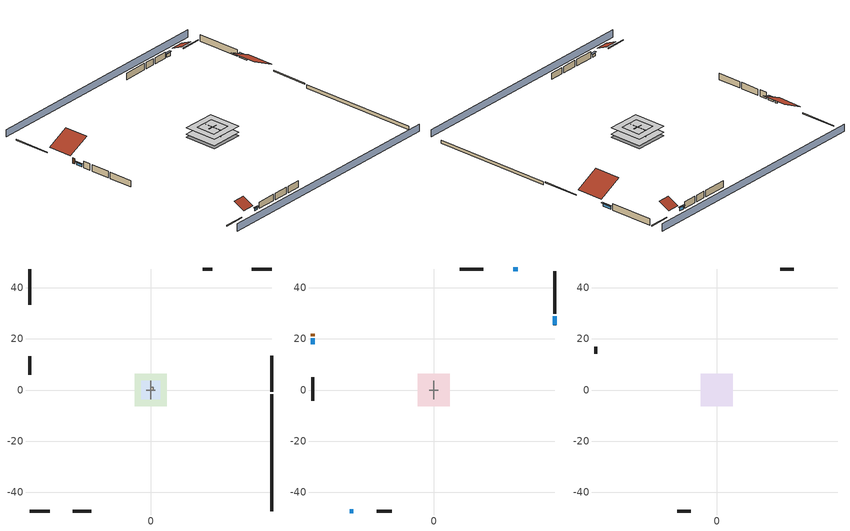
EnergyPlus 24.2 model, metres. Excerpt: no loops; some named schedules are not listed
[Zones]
central ac and furnace airloop ret air zone
 floor adiabatic (AdiabaticConst): 0,0 0,1 1,1 1,0 z0
 wall adiabatic (AdiabaticConst): 0,1 0,0 1,0 1,1 0,1 z0:1
 ceiling adiabatic (AdiabaticConst): 1,0 1,1 0,1 0,0 z1
crawlspace - vented
 floor foundation (Slab2 construction): -6.28,-6.28 -6.28,6.28 6.28,6.28 6.28,-6.28 z-0.91
 wall outside (RimJoist1 construction): 47.3,-0.65 47.3,13.4 z0.3:0.61
 wall outside (RimJoist2 construction): -47.3,-47.3 -39.5,-47.3 z0.3:0.61
 wall outside (RimJoist3 construction): -47.3,47.3 -47.3,33.25 z0.3:0.61
 wall outside (RimJoist4 construction): 47.3,47.3 39.5,47.3 z0.3:0.61
 wall foundation (FoundationWall1 construction): 47.3,-47.3 47.3,-1.58 z-0.91:0.3
garage
 floor foundation (Slab1 construction): -3.66,-3.66 -3.66,3.66 3.66,3.66 3.66,-3.66 z0
 wall outside (Wall1 construction): -30.52,-47.3 -23.2,-47.3 z0.3:2.74
 wall outside (Wall12 construction): 23.97,47.3 20.31,47.3 z0.3:2.74
 wall outside (Wall2 construction): -47.3,13.25 -47.3,5.93 z0.3:2.74
 wall to conditioned space (Wall5 construction Reversed): 0,-3.66 0,3.66 z0.3:2.74
 wall to conditioned space (Wall6 construction Reversed): 1.83,0 -1.83,0 z0.3:2.74
conditioned space
 floor to crawlspace - vented (Floor2 construction): -6.28,-6.28 -6.28,6.28 6.28,6.28 6.28,-6.28 z0.3
 wall outside (AdiabaticWallConstruction 1): -47.3,22 -47.3,21.09 z0.3:2.34
 wall outside (AdiabaticWallConstruction): 47.3,25.41 47.3,28.86 z0.3:1.46; -32.91,-47.3 -31.45,-47.3 z0.3:1.28; -47.3,20.16 -47.3,17.85 z0.3:1.34; 32.91,47.3 31.08,47.3 z0.3:1.52
 wall outside (Wall3 construction): 47.3,29.79 47.3,46.37 z0.3:2.74
 wall outside (Wall4 construction): -22.27,-47.3 -16.39,-47.3 z0.3:2.74
 wall outside (Wall7 construction): -47.3,5 -47.3,-4.16 z0.3:2.74
 wall outside (Wall8 construction): 19.39,47.3 10.17,47.3 z0.3:2.74
 window (WindowConstruction): 47.3,25.41 47.3,28.86 z0.3:1.46
 window (WindowConstruction 1): -32.91,-47.3 -31.45,-47.3 z0.3:1.28
 window (WindowConstruction 2): -47.3,20.16 -47.3,17.85 z0.3:1.34
 window (WindowConstruction 3): 32.91,47.3 31.08,47.3 z0.3:1.52
 door (Door): -47.3,22 -47.3,21.09 z0.3:2.34
attic - vented
 floor to garage (Floor1 construction): -3.66,-3.66 -3.66,3.66 3.66,3.66 3.66,-3.66 z2.74
 floor to conditioned space (Floor3 construction Reversed): -6.28,-6.28 -6.28,6.28 6.28,6.28 6.28,-6.28 z2.74
 wall outside (Wall10 construction): 30.16,47.3 24.9,47.3 z0.3:2.74
 wall outside (Wall11 construction): -47.3,16.92 -47.3,14.18 z0.3:2.74
 wall outside (Wall9 construction): -15.46,-47.3 -10.21,-47.3 z0.3:2.74
 roof outside (Roof1 construction): 47.3,24.48,2.74 38.22,24.48,7.29 38.22,14.33,7.29 47.3,14.33,2.74
 roof outside (Roof2 construction): -33.83,-47.3,2.74 -33.83,-43.07,4.86 -38.57,-43.07,4.86 -38.57,-47.3,2.74
 roof outside (Roof3 construction): 33.83,47.3,2.74 33.83,43.07,4.86 38.57,43.07,4.86 38.57,47.3,2.74
 roof outside (Roof4 construction): -47.3,22.93,2.74 -38.9,22.93,6.94 -38.9,32.32,6.94 -47.3,32.32,2.74
shading: 47.3,51.88 -47.3,51.88 / -47.3,-51.88 47.3,-51.88 z0:2.74; 47.3,29.16 47.3,25.11 47.91,25.11 47.91,29.16 z1.77; -31.14,-47.3 -33.21,-47.3 -33.21,-47.91 -31.14,-47.91 z1.58; -47.3,17.54 -47.3,20.46 -47.91,20.46 -47.91,17.54 z1.65; 30.78,47.3 33.21,47.3 33.21,47.91 30.78,47.91 z1.83
[Building]
Building 1: Terrain=Suburbs
[Site:Location]
Portland Intl Arpt_OR: Latitude {deg}=45.59; Longitude {deg}=-122.6; Time Zone {hr}=-8; Elevation {m}=33; Keep Site Location Information=Yes
[Site:GroundTemperature:Shallow]
10.2558, 8.96328, 8.85977, 9.47314, 11.9355, 14.3863, 16.5111, 17.8571, 17.9714, 16.8767, 14.8061, 12.4304
[Site:WaterMainsTemperature]
Calculation Method=Schedule; Temperature Schedule=mains temperature schedule
[Material] Roughness=Rough; Thermal Absorptance=0.9
Name | Thickness {m} | Conductivity {W/m-K} | Density {kg/m3} | Specific Heat {J/kg-K} | Solar Absorptance | Visible Absorptance
asphalt or fiberglass shingles | 0.00635 | 0.162714 | 1121.4 | 1465.45 | 0.85 | 0.85
ceiling loosefill ins | 0.254 | 0.0480833 | 16.02 | 1046.75 | 0.7 | 0.7
ceiling stud and cavity | 0.1397 | 1.39189 | 65.682 | 1177.47 | 0.7 | 0.7
ceiling stud and cavity 1 | 0.1397 | 0.104117 | 65.682 | 1177.47 | 0.7 | 0.7
concrete 4.0 in. | 0.1016 | 1.803125 | 2242.8 | 837.4 | 0.7 | 0.7
concrete 8.0 in. | 0.2032 | 1.803125 | 2242.8 | 837.4 | 0.7 | 0.7
door material | 0.04445 | 0.0612267 | 512.64 | 1214.23 | 0.7 | 0.7
floor covering | 0.0127 | 0.0433444 | 54.468 | 1339.84 | 0.6 | 0.6
floor rigid ins | 0.051816 | 0.029427 | 32.04 | 1214.23 | 0.7 | 0.7
floor stud and cavity | 0.1397 | 0.0972396 | 92.3553 | 1139.71 | 0.7 | 0.7
furniture material conditioned space 1; furniture material garage 1 | 0.1524 | 0.115458 | 640.8 | 1214.23 | 0.6 | 0.6
gypsum board | 0.0127 | 0.160291 | 801 | 837.4 | 0.6 | 0.6
osb sheathing 0.5 in. | 0.0127 | 0.115458 | 512.64 | 1214.23 | 0.6 | 0.6
osb sheathing 0.5 in. 1; osb sheathing 0.5 in. 2; osb sheathing 0.5 in. 3 | 0.0127 | 0.115458 | 512.64 | 1214.23 | 0.7 | 0.7
osb sheathing 0.75 in. | 0.01905 | 0.115458 | 512.64 | 1214.23 | 0.7 | 0.7
rim joist stud and cavity | 0.0508 | 0.178688 | 50.32683 | 1063.81 | 0.6 | 0.6
roof rigid ins | 0.00281632 | 0.029427 | 32.04 | 1214.23 | 0.7 | 0.7
soil 0.5 in. | 0.0127 | 1.9041 | 1842.3 | 418.7 | 0.7 | 0.7
wall rigid ins | 0.512978 | 0.029427 | 32.04 | 1214.23 | 0.7 | 0.7
wall stud and cavity | 0.1397 | 0.727959 | 139.0536 | 1170.24 | 0.6 | 0.6
wall stud and cavity 1 | 0.1397 | 0.0951301 | 139.0536 | 1170.24 | 0.7 | 0.7
wall stud and cavity 2 | 0.1397 | 0.0856282 | 139.0536 | 1170.24 | 0.7 | 0.7
wall stud and cavity 3 | 0.0889 | 0.380278 | 52.3479 | 1209.89 | 0.7 | 0.7
wall stud and cavity 4 | 0.0889 | 0.391764 | 83.0341 | 1211.67 | 0.7 | 0.7
wood siding | 0.0254 | 0.102417 | 544.68 | 1172.36 | 0.85 | 0.85
wood siding 1; wood siding 2 | 0.0254 | 0.102417 | 544.68 | 1172.36 | 0.7 | 0.7
[Material:NoMass]
Adiabatic: Roughness=Rough; Thermal Resistance {m2-K/W}=176.1; Thermal Absorptance=0.9; Solar Absorptance=0.7; Visible Absorptance=0.7
[WindowMaterial:SimpleGlazingSystem]
WindowMaterial: U-Factor {W/m2-K}=2.78222; Solar Heat Gain Coefficient=0.56
[Construction]
AdiabaticConst: Adiabatic
AdiabaticWallConstruction: wood siding 1, wall rigid ins, wall stud and cavity 3, gypsum board
AdiabaticWallConstruction 1: wood siding 2, wall rigid ins, wall stud and cavity 3, gypsum board
Door: door material
Floor1 construction: ceiling stud and cavity
Floor2 construction: floor stud and cavity, floor rigid ins, osb sheathing 0.75 in., floor covering
Floor3 construction Reversed: gypsum board, ceiling stud and cavity 1, ceiling loosefill ins
FoundationWall1 construction: concrete 8.0 in.
furniture construction conditioned space 1: furniture material conditioned space 1
furniture construction garage 1: furniture material garage 1
PartitionWallConstruction: gypsum board, wall stud and cavity 4, gypsum board
RimJoist1 construction; RimJoist2 construction; RimJoist3 construction; RimJoist4 construction: wood siding, rim joist stud and cavity
Roof1 construction; Roof2 construction; Roof3 construction; Roof4 construction: asphalt or fiberglass shingles, roof rigid ins, osb sheathing 0.5 in.
Slab1 construction: concrete 4.0 in.
Slab2 construction: soil 0.5 in.
Wall1 construction; Wall2 construction: wood siding, osb sheathing 0.5 in. 1, wall stud and cavity
Wall10 construction; Wall11 construction; Wall12 construction; Wall9 construction: wood siding, osb sheathing 0.5 in. 3, wall stud and cavity
Wall3 construction; Wall4 construction: wood siding, osb sheathing 0.5 in. 1, wall stud and cavity 1, gypsum board
Wall5 construction Reversed: gypsum board, wall stud and cavity 2, osb sheathing 0.5 in. 2
Wall6 construction Reversed: gypsum board, wall stud and cavity 2, osb sheathing 0.5 in. 3
Wall7 construction; Wall8 construction: wood siding, osb sheathing 0.5 in. 3, wall stud and cavity 1, gypsum board
WindowConstruction; WindowConstruction 1; WindowConstruction 2; WindowConstruction 3: WindowMaterial
[Zone] Multiplier=1
Name | Volume {m3} | Part of Total Floor Area
attic - vented | 228.873 | Yes
central ac and furnace airloop ret air zone | 1 | No
conditioned space | 384.656 | Yes
crawlspace - vented | 192.328 | Yes
garage | 130.484 | Yes
[Space]
Name | Zone | Volume {m3} | Space Type
attic - vented 1 | attic - vented | 228.873
central ac and furnace airloop ret air space | central ac and furnace airloop ret air zone |  | Plenum Space Type
conditioned space 1 | conditioned space | 384.656
crawlspace - vented 1 | crawlspace - vented | 192.328
garage 1 | garage | 130.484
[ZoneInfiltration:EffectiveLeakageArea] Schedule=Always On Discrete
Name | Zone or Space | Effective Air Leakage Area {cm2} | Stack Coefficient | Wind Coefficient
infil attic - vented 1 | attic - vented 1 | 7041.35 | 0.000226005 | 3.83144e-05
infil garage 1 | garage 1 | 190.286 | 0.000129147 | 4.64657e-05
[ZoneMixing] Schedule=Always On Continuous; Design Flow Rate Calculation Method=Flow/Zone; Design Flow Rate {m3/s}=0
Name | Zone or Space | Source Zone or Space
whole house fan mix | attic - vented | conditioned space
central ac and furnace airloop_0 ZoneMixDZToCond mix | conditioned space | crawlspace - vented
central ac and furnace airloop_0 ZoneMixCondToDZ mix | crawlspace - vented | conditioned space
[SpaceList]
Plenum Space Type: central ac and furnace airloop ret air space
[OtherEquipment] Design Level Calculation Method=EquipmentLevel
Name | Fuel Type | Zone or ZoneList or Space or SpaceList | Schedule | Design Level {W} | Fraction Latent | Fraction Radiant | Fraction Lost
central ac and furnace airloop_0 RetCondToRP; central ac and furnace airloop_0 RetSensLkToRP | None | central ac and furnace airloop ret air space | Always On Discrete | 0 | 0 | 0 | 0
central ac and furnace airloop_0 RetLatLkToRP | None | central ac and furnace airloop ret air space | Always On Discrete | 0 | 1 | 0 | 0
central ac and furnace airloop_0 SupCondToLv; central ac and furnace airloop_0 SupSensLkToCond; mech vent house fan sensible load | None | conditioned space 1 | Always On Discrete | 0 | 0 | 0 | 0
central ac and furnace airloop_0 SupLatLkToCond; mech vent house fan latent load | None | conditioned space 1 | Always On Discrete | 0 | 1 | 0 | 0
clothes dryer 1 | Electricity | conditioned space 1 | clothes_dryer | 0 | 0.015 | 0.081 | 0.85
cooking range 1 | Electricity | conditioned space 1 | cooking_range | 0 | 0.08 | 0.432 | 0.2
general water use latent | None | conditioned space 1 | general water use schedule | 44.1266 | 1 | 0 | 0
general water use sensible | None | conditioned space 1 | general water use schedule | -43.4886 | 0 | 0.6 | 0
central ac and furnace airloop_0 RetCondToDZ; central ac and furnace airloop_0 SupCondToDZ; central ac and furnace airloop_0 SupSensLkToDZ | None | crawlspace - vented 1 | Always On Discrete | 0 | 0 | 0 | 0
central ac and furnace airloop_0 SupLatLkToDZ | None | crawlspace - vented 1 | Always On Discrete | 0 | 1 | 0 | 0
water heater energy adjustment1 | Electricity | garage 1 | Always On Discrete | 0.01 | 0 | 0 | 1
water heater lat | None | garage 1 | Always On Discrete | 0 | 1 | 0 | 0
water heater sens | None | garage 1 | Always On Discrete | 0 | 0 | 0 | 0
[SurfaceProperty:IncidentSolarMultiplier] Incident Solar Multiplier=1; Incident Solar Multiplier Schedule=trans schedule winter=0.85 summer=0.7
Window1; Window2; Window3; Window4
[InternalMass]
Name | Construction | Zone or ZoneList | Space or SpaceList | Surface Area {m2}
furniture mass conditioned space 1 | furniture construction conditioned space 1 | conditioned space | conditioned space 1 | 63.09974
partition wall mass | PartitionWallConstruction | conditioned space | conditioned space 1 | 157.749
furniture mass garage 1 | furniture construction garage 1 | garage | garage 1 | 5.35122
[Lights] Design Level Calculation Method=LightingLevel; Return Air Fraction=0; Fraction Radiant=0.6; Fraction Visible=0.2; Fraction Replaceable=1
Name | Zone or ZoneList or Space or SpaceList | Schedule | Lighting Level {W}
interior lighting | conditioned space 1 | lighting_interior | 228.522
garage lighting | garage 1 | lighting_garage | 8.01148
[People]
occupants: Zone or ZoneList or Space or SpaceList=conditioned space 1; Number of People Schedule=occupants; Number of People Calculation Method=People; Number of People=2; Fraction Radiant=0.314171; Sensible Heat Fraction=0.56303; Activity Level Schedule=occupants activity schedule; Carbon Dioxide Generation Rate {m3/s-W}=0; Enable ASHRAE 55 Comfort Warnings=No; Mean Radiant Temperature Calculation Type=EnclosureAveraged
[ElectricEquipment] Design Level Calculation Method=EquipmentLevel
Name | Zone or ZoneList or Space or SpaceList | Schedule | Design Level {W} | Fraction Latent | Fraction Radiant | Fraction Lost
clothes dryer | conditioned space 1 | clothes_dryer | 4216.26 | 0.015 | 0.081 | 0.85
clothes washer | conditioned space 1 | clothes_washer | 733.116 | 0.03 | 0.162 | 0.7
cooking range | conditioned space 1 | cooking_range | 1204.66 | 0.08 | 0.432 | 0.2
dishwasher | conditioned space 1 | dishwasher | 425.146 | 0.3 | 0.18 | 0.4
fridge | conditioned space 1 | fridge schedule | 54.7945 | 0 | 0.6 | 0
mech vent bath fan 0 | conditioned space 1 | mech vent bath fan 0 schedule | 30 | 0 | 0 | 1
mech vent house fan | conditioned space 1 | mech vent house fan schedule | 0 | 0 | 0 | 1
mech vent house fan cfis | conditioned space 1 | mech vent house fan cfis schedule | 0 | 0 | 0 | 0
mech vent range fan 0 | conditioned space 1 | mech vent range fan 0 schedule | 30 | 0 | 0 | 1
misc plug loads | conditioned space 1 | plug_loads_other | 318.837 | 0.021 | 0.558 | 0.049
misc tv | conditioned space 1 | plug_loads_tv | 383.274 | 0 | 0.6 | 0
whole house fan | conditioned space 1 | Always On Discrete | 0 | 0 | 0 | 1
fridge 1 | garage 1 | fridge schedule 1 | 239.242 | 0 | 0.6 | 0
[ZoneInfiltration:DesignFlowRate] Schedule=Always On Discrete
Name | Zone or ZoneList or Space or SpaceList | Design Flow Rate Calculation Method | Design Flow Rate {m3/s} | Air Changes per Hour {1/hr} | Constant Term Coefficient | Temperature Term Coefficient | Velocity Term Coefficient | Velocity Squared Term Coefficient
infil flow; natural vent flow; whole house fan flow | conditioned space 1 | Flow/Zone | 0
crawlspace_vented 1 duct leakage imbalance infil flow | crawlspace - vented 1 | Flow/Zone | 0
infil crawlspace - vented 1 | crawlspace - vented 1 | AirChanges/Hour |  | 2.6013 | 1 | 0 | 0 | 0
[SurfaceProperty:ExposedFoundationPerimeter] Exposed Perimeter Calculation Method=TotalExposedPerimeter
Name | Total Exposed Perimeter {m}
Slab2 | 45.72
Slab1 | 18.288
[AvailabilityManager:Scheduled]
central ac and furnace airloop Availability Manager: Schedule=Always On Discrete
[AirLoopHVAC:ReturnPlenum]
Air Loop HVAC Return Plenum 1: Zone=central ac and furnace airloop ret air zone
[WaterUse:Equipment]
dishwasher: Peak Flow Rate {m3/s}=5.50267e-06; Flow Rate Fraction Schedule=hot_water_dishwasher
[Foundation:Kiva] Wall Depth Below Slab {m}=0.2032
Name | Initial Indoor Air Temperature {C} | Wall Height Above Grade {m}
Foundation Kiva 1 | 13.4258 | 0.1016
Foundation Kiva 2 | 8.58325 | 0.3048
[Foundation:Kiva:Settings]
Soil Conductivity {W/m-K}=1.9041; Soil Density {kg/m3}=1842.3; Soil Specific Heat {J/kg-K}=418.7; Ground Solar Absorptivity=0.9; Ground Thermal Absorptivity=0.9; Ground Surface Roughness {m}=0.03; Far-Field Width {m}=40; Deep-Ground Boundary Condition=ZeroFlux; Deep-Ground Depth {m}=40; Minimum Cell Dimension {m}=0.2; Maximum Cell Growth Coefficient=3; Simulation Timestep=Timestep
[Exterior:Lights]
exterior lighting: Schedule=exterior lighting schedule; Design Level {W}=7.09205
[EnergyManagementSystem:GlobalVariable]
central_ac_and_furnace_airloop_0_DuctImbalLkExhFanEquivCond
central_ac_and_furnace_airloop_0_DuctImbalLkExhFanEquivDZ
central_ac_and_furnace_airloop_0_DuctImbalLkSupFanEquivCond
central_ac_and_furnace_airloop_0_DuctImbalLkSupFanEquivDZ
central_ac_and_furnace_airloop_0_DZ_T
central_ac_and_furnace_airloop_0_DZ_W
central_ac_and_furnace_airloop_0_RetCondToDZ
central_ac_and_furnace_airloop_0_RetCondToRP
central_ac_and_furnace_airloop_0_RetLatLkToRP
central_ac_and_furnace_airloop_0_RetSensLkToRP
central_ac_and_furnace_airloop_0_SupCondToDZ
central_ac_and_furnace_airloop_0_SupCondToLv
central_ac_and_furnace_airloop_0_SupLatLkToCond
central_ac_and_furnace_airloop_0_SupLatLkToDZ
central_ac_and_furnace_airloop_0_SupSensLkToCond
central_ac_and_furnace_airloop_0_SupSensLkToDZ
central_ac_and_furnace_airloop_0_ZoneMixCondToDZ
central_ac_and_furnace_airloop_0_ZoneMixDZToCond
central_ac_and_furnace_airloop_AH_MFR
central_ac_and_furnace_airloop_AH_Tout
central_ac_and_furnace_airloop_AH_VFR
central_ac_and_furnace_airloop_AH_Wout
central_ac_and_furnace_airloop_Fan_RTF
central_ac_and_furnace_airloop_RA_T
central_ac_and_furnace_airloop_Ra_W
infil_program_Qfan
infil_program_Qinf
natural_vent_program_Qnv
natural_vent_program_Qwhf
[EnergyManagementSystem:Sensor]
Name | Output:Variable or Output:Meter Index Key | Output:Variable or Output:Meter
airflow_gain | infil flow | Infiltration Sensible Heat Gain Energy
airflow_gain_1 | natural vent flow | Infiltration Sensible Heat Gain Energy
airflow_gain_2 | whole house fan flow | Infiltration Sensible Heat Gain Energy
airflow_loss | infil flow | Infiltration Sensible Heat Loss Energy
airflow_loss_1 | natural vent flow | Infiltration Sensible Heat Loss Energy
airflow_loss_2 | whole house fan flow | Infiltration Sensible Heat Loss Energy
central_ac_and_furnace_airloop_0_DZ_T_s | crawlspace - vented | Zone Air Temperature
central_ac_and_furnace_airloop_0_DZ_W_s | crawlspace - vented | Zone Mean Air Humidity Ratio
central_ac_and_furnace_airloop_AH_MFR_s | Node 7 | System Node Mass Flow Rate
central_ac_and_furnace_airloop_AH_Tout_s | Node 7 | System Node Temperature
central_ac_and_furnace_airloop_AH_VFR_s | Node 7 | System Node Current Density Volume Flow Rate
central_ac_and_furnace_airloop_AH_Wout_s | Node 7 | System Node Humidity Ratio
central_ac_and_furnace_airloop_RA_T_s | Node 10 | System Node Temperature
central_ac_and_furnace_airloop_Ra_W_s | Node 10 | System Node Humidity Ratio
clg_load_cond |  | Cooling:EnergyTransfer:Zone:CONDITIONED SPACE
clg_load_duct |  | Cooling:EnergyTransfer:Zone:CENTRAL AC AND FURNACE AIRLOOP RET AIR ZONE
clg_sp_s; clg_sp_s_1 | cooling setpoint | Schedule Value
clothes_dryer_exhaust_0_sch_s | clothes_dryer | Schedule Value
cool_season | cooling season schedule | Schedule Value
ducts_conv | central ac and furnace airloop_0 RetCondToRP | Other Equipment Convective Heating Energy
ducts_conv_1 | central ac and furnace airloop_0 RetLatLkToRP | Other Equipment Convective Heating Energy
ducts_conv_2 | central ac and furnace airloop_0 RetSensLkToRP | Other Equipment Convective Heating Energy
ducts_conv_3 | central ac and furnace airloop_0 SupCondToLv | Other Equipment Convective Heating Energy
ducts_conv_4 | central ac and furnace airloop_0 SupLatLkToCond | Other Equipment Convective Heating Energy
ducts_conv_5 | central ac and furnace airloop_0 SupSensLkToCond | Other Equipment Convective Heating Energy
ducts_rad | central ac and furnace airloop_0 RetCondToRP | Other Equipment Radiant Heating Energy
ducts_rad_1 | central ac and furnace airloop_0 RetLatLkToRP | Other Equipment Radiant Heating Energy
ducts_rad_2 | central ac and furnace airloop_0 RetSensLkToRP | Other Equipment Radiant Heating Energy
ducts_rad_3 | central ac and furnace airloop_0 SupCondToLv | Other Equipment Radiant Heating Energy
ducts_rad_4 | central ac and furnace airloop_0 SupLatLkToCond | Other Equipment Radiant Heating Energy
ducts_rad_5 | central ac and furnace airloop_0 SupSensLkToCond | Other Equipment Radiant Heating Energy
fridge_tin_s_1 | garage | Zone Mean Air Temperature
htg_load_cond |  | Heating:EnergyTransfer:Zone:CONDITIONED SPACE
htg_load_duct |  | Heating:EnergyTransfer:Zone:CENTRAL AC AND FURNACE AIRLOOP RET AIR ZONE
htg_sp_s; htg_sp_s_1 | heating setpoint | Schedule Value
ig_ee_conv | clothes dryer | Electric Equipment Convective Heating Energy
ig_ee_conv_2 | cooking range | Electric Equipment Convective Heating Energy
ig_ee_conv_3 | dishwasher | Electric Equipment Convective Heating Energy
ig_ee_conv_4 | fridge | Electric Equipment Convective Heating Energy
ig_ee_conv_5 | misc plug loads | Electric Equipment Convective Heating Energy
ig_ee_conv_6 | misc tv | Electric Equipment Convective Heating Energy
ig_ee_conv_7 | whole house fan | Electric Equipment Convective Heating Energy
ig_ee_rad | clothes dryer | Electric Equipment Radiant Heating Energy
ig_ee_rad_2 | cooking range | Electric Equipment Radiant Heating Energy
ig_ee_rad_3 | dishwasher | Electric Equipment Radiant Heating Energy
ig_ee_rad_4 | fridge | Electric Equipment Radiant Heating Energy
ig_ee_rad_5 | misc plug loads | Electric Equipment Radiant Heating Energy
ig_ee_rad_6 | misc tv | Electric Equipment Radiant Heating Energy
ig_ee_rad_7 | whole house fan | Electric Equipment Radiant Heating Energy
ig_lgt_conv | interior lighting | Lights Convective Heating Energy
ig_lgt_rad | interior lighting | Lights Radiant Heating Energy
ig_lgt_vis | interior lighting | Lights Visible Radiation Heating Energy
ig_oe_conv | clothes dryer 1 | Other Equipment Convective Heating Energy
ig_oe_conv_1 | cooking range 1 | Other Equipment Convective Heating Energy
ig_oe_conv_2 | general water use latent | Other Equipment Convective Heating Energy
ig_oe_conv_3 | general water use sensible | Other Equipment Convective Heating Energy
ig_oe_rad | clothes dryer 1 | Other Equipment Radiant Heating Energy
ig_oe_rad_1 | cooking range 1 | Other Equipment Radiant Heating Energy
ig_oe_rad_2 | general water use latent | Other Equipment Radiant Heating Energy
ig_oe_rad_3 | general water use sensible | Other Equipment Radiant Heating Energy
ig_ppl_conv | occupants | People Convective Heating Energy
ig_ppl_rad | occupants | People Radiant Heating Energy
im_conv | furniture mass conditioned space 1 | Surface Inside Face Convection Heat Gain Energy
im_conv_1 | partition wall mass | Surface Inside Face Convection Heat Gain Energy
im_ig | furniture mass conditioned space 1 | Surface Inside Face Internal Gains Radiation Heat Gain Energy
im_ig_1 | partition wall mass | Surface Inside Face Internal Gains Radiation Heat Gain Energy
im_lgt | furniture mass conditioned space 1 | Surface Inside Face Lights Radiation Heat Gain Energy
im_lgt_1 | partition wall mass | Surface Inside Face Lights Radiation Heat Gain Energy
im_sol | furniture mass conditioned space 1 | Surface Inside Face Solar Radiation Heat Gain Energy
im_sol_1 | partition wall mass | Surface Inside Face Solar Radiation Heat Gain Energy
im_surf | furniture mass conditioned space 1 | Surface Inside Face Net Surface Thermal Radiation Heat Gain Energy
im_surf_1 | partition wall mass | Surface Inside Face Net Surface Thermal Radiation Heat Gain Energy
mech_vent_bath_fan_0_sch_s | mech vent bath fan 0 schedule | Schedule Value
mech_vent_range_fan_0_sch_s | mech vent range fan 0 schedule | Schedule Value
mv_conv | mech vent bath fan 0 | Electric Equipment Convective Heating Energy
mv_conv_1 | mech vent house fan | Electric Equipment Convective Heating Energy
mv_conv_2 | mech vent house fan cfis | Electric Equipment Convective Heating Energy
mv_conv_3 | mech vent range fan 0 | Electric Equipment Convective Heating Energy
mv_conv_4 | mech vent house fan latent load | Other Equipment Convective Heating Energy
mv_conv_5 | mech vent house fan sensible load | Other Equipment Convective Heating Energy
mv_rad | mech vent bath fan 0 | Electric Equipment Radiant Heating Energy
mv_rad_1 | mech vent house fan | Electric Equipment Radiant Heating Energy
mv_rad_2 | mech vent house fan cfis | Electric Equipment Radiant Heating Energy
mv_rad_3 | mech vent range fan 0 | Electric Equipment Radiant Heating Energy
mv_rad_4 | mech vent house fan latent load | Other Equipment Radiant Heating Energy
mv_rad_5 | mech vent house fan sensible load | Other Equipment Radiant Heating Energy
natural_vent_s | natural vent schedule | Schedule Value
out_pb_s |  | Site Outdoor Air Barometric Pressure
out_wt_s |  | Site Outdoor Air Humidity Ratio
site_vw_s |  | Site Wind Speed
ss_back_out | Window1 | Surface Window Shortwave from Zone Back Out Window Heat Transfer Rate
ss_back_out_1 | Window2 | Surface Window Shortwave from Zone Back Out Window Heat Transfer Rate
ss_back_out_2 | Window3 | Surface Window Shortwave from Zone Back Out Window Heat Transfer Rate
ss_back_out_3 | Window4 | Surface Window Shortwave from Zone Back Out Window Heat Transfer Rate
ss_conv | Door1 | Surface Inside Face Convection Heat Gain Energy
ss_conv_1 | Window1 | Surface Inside Face Convection Heat Gain Energy
ss_conv_2 | Window2 | Surface Inside Face Convection Heat Gain Energy
ss_conv_3 | Window3 | Surface Inside Face Convection Heat Gain Energy
